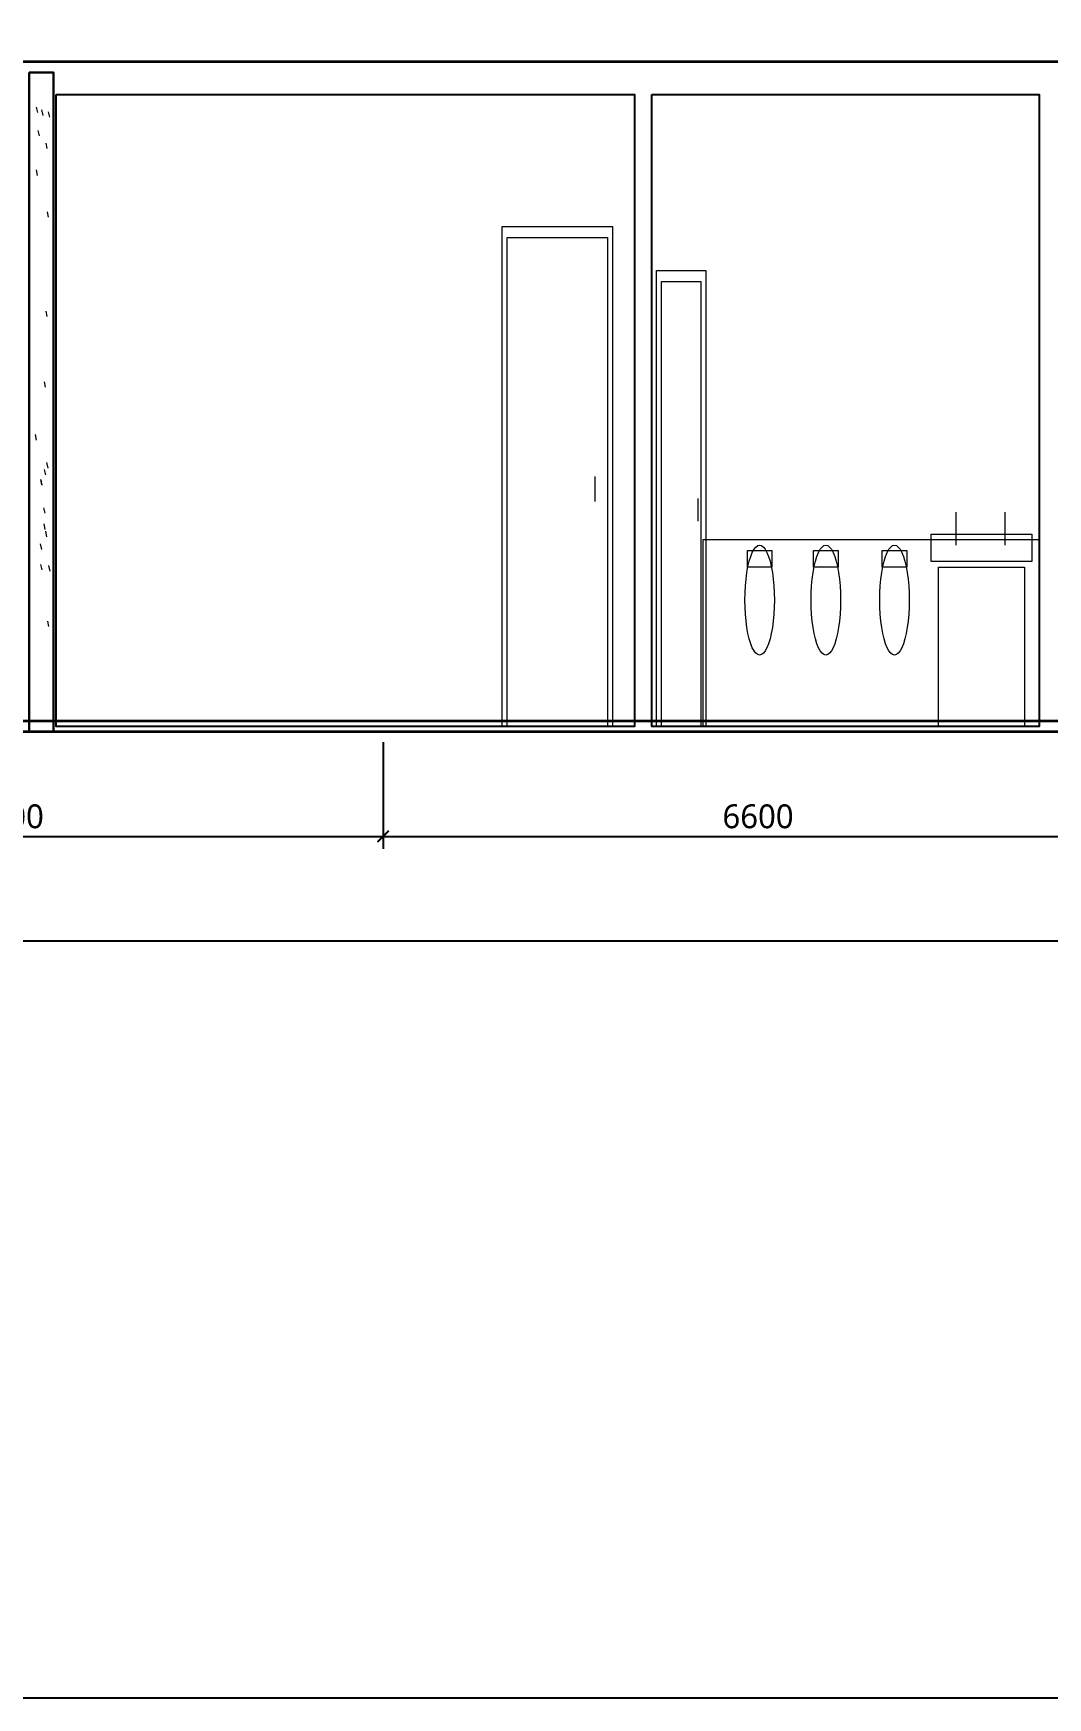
# Model space of a CAD drawing. Header units: millimetres. Extents: x -1800 to 33200, y -8500 to 38400.
# Drawn here: x 16720 to 25650, y -8500 to 6149 of the extents above; entities that cross this region are included whole.
import ezdxf

# ---------------------------------------------------------------- set-up
doc = ezdxf.new("R2010")
doc.units = ezdxf.units.MM
for name, color, linetype, lineweight in [('E-COLUMN', 7, 'Continuous', 30), ('E-DIM', 7, 'Continuous', 13), ('E-DOOR', 3, 'Continuous', 18), ('E-EQUIPMENT', 4, 'Continuous', 13), ('E-HATCH', 8, 'Continuous', 9), ('E-OUTLINE', 7, 'Continuous', 35), ('E-SHEET', 7, 'Continuous', 25), ('E-WALL', 7, 'Continuous', 25)]:
    doc.layers.add(name, color=color, linetype=linetype, lineweight=lineweight)
doc.styles.add('CJK', font='NotoSansCJK-Regular.ttc')
doc.styles.add('OpenSansCondensed-Light', font='OpenSansCondensed-Light.ttf')
doc.dimstyles.new('EZDXF', dxfattribs={"dimtxt": 0.25, "dimasz": 0.175, "dimexe": 0.375, "dimexo": 0.125, "dimgap": 0.1, "dimtad": 1, "dimlfac": 100, "dimzin": 12, "dimdsep": 46, "dimtxsty": 'OpenSansCondensed-Light', "dimblk": 'ARCHTICK', "dimcen": 2.5, "dimazin": 3, "dimtfac": 0.5, "dimtmove": 2, "dimatfit": 3})

# ---------------------------------------------------------------- blocks, each defined once
blk = doc.blocks.new('_ARCHTICK')
at = {"color": 0, "linetype": 'BYBLOCK', "const_width": 0.15}
blk.add_lwpolyline([(-0.5, -0.5), (0.5, 0.5)], dxfattribs=at)

msp = doc.modelspace()

# ---------------------------------------------------------------- linework, layer by layer
at = {"layer": 'E-COLUMN'}
msp.add_lwpolyline([(16682.7, 5803.3), (16898.5, 5803.3), (16898.5, 0), (16682.7, 0)], close=True, dxfattribs=at)
at = {"layer": 'E-DOOR'}
for p, q in [((21663.8, 2248.8), (21663.8, 2028.7)), ((22570.2, 2055.3), (22570.2, 1854.6))]:
    msp.add_line(p, q, dxfattribs=at)
for points in [[(20848, 4449.2), (21819.2, 4449.2), (21819.2, 48.4), (20848, 48.4)], [(20891.2, 4352.5), (21776, 4352.5), (21776, 48.4), (20891.2, 48.4)], [(22207.6, 4062.3), (22639.3, 4062.3), (22639.3, 48.4), (22207.6, 48.4)], [(22250.8, 3965.6), (22596.1, 3965.6), (22596.1, 48.4), (22250.8, 48.4)]]:
    msp.add_lwpolyline(points, close=True, dxfattribs=at)
at = {"layer": 'E-EQUIPMENT'}
for p, q in [((24840.6, 1934.4), (24840.6, 1644.3)), ((25272.3, 1934.4), (25272.3, 1644.3))]:
    msp.add_line(p, q, dxfattribs=at)
for points in [[(22617.7, 1692.6), (25574.4, 1692.6), (25574.4, 48.4), (22617.7, 48.4)], [(23243.6, 1160.7), (23242.5, 1097.5), (23239.2, 1035.5), (23233.7, 975.6), (23226.2, 918.9), (23216.8, 866.3), (23205.6, 818.7), (23192.9, 777), (23178.8, 741.8), (23163.6, 713.9), (23147.6, 693.5), (23131, 681.2), (23114.1, 677), (23097.2, 681.2), (23080.6, 693.5), (23064.5, 713.9), (23049.3, 741.8), (23035.2, 777), (23022.5, 818.7), (23011.3, 866.3), (23001.9, 918.9), (22994.4, 975.6), (22989, 1035.5), (22985.7, 1097.5), (22984.6, 1160.7), (22985.7, 1223.8), (22989, 1285.8), (22994.4, 1345.7), (23001.9, 1402.5), (23011.3, 1455.1), (23022.5, 1502.6), (23035.2, 1544.3), (23049.3, 1579.5), (23064.5, 1607.4), (23080.6, 1627.8), (23097.2, 1640.1), (23114.1, 1644.3), (23131, 1640.1), (23147.6, 1627.8), (23163.6, 1607.4), (23178.8, 1579.5), (23192.9, 1544.3), (23205.6, 1502.6), (23216.8, 1455.1), (23226.2, 1402.5), (23233.7, 1345.7), (23239.2, 1285.8), (23242.5, 1223.8), (23243.6, 1160.7)], [(23826.3, 1160.7), (23825.2, 1097.5), (23821.9, 1035.5), (23816.4, 975.6), (23808.9, 918.9), (23799.5, 866.3), (23788.3, 818.7), (23775.6, 777), (23761.5, 741.8), (23746.3, 713.9), (23730.3, 693.5), (23713.7, 681.2), (23696.8, 677), (23679.9, 681.2), (23663.3, 693.5), (23647.2, 713.9), (23632, 741.8), (23618, 777), (23605.2, 818.7), (23594.1, 866.3), (23584.6, 918.9), (23577.1, 975.6), (23571.7, 1035.5), (23568.4, 1097.5), (23567.3, 1160.7), (23568.4, 1223.8), (23571.7, 1285.8), (23577.1, 1345.7), (23584.6, 1402.5), (23594.1, 1455.1), (23605.2, 1502.6), (23618, 1544.3), (23632, 1579.5), (23647.2, 1607.4), (23663.3, 1627.8), (23679.9, 1640.1), (23696.8, 1644.3), (23713.7, 1640.1), (23730.3, 1627.8), (23746.3, 1607.4), (23761.5, 1579.5), (23775.6, 1544.3), (23788.3, 1502.6), (23799.5, 1455.1), (23808.9, 1402.5), (23816.4, 1345.7), (23821.9, 1285.8), (23825.2, 1223.8), (23826.3, 1160.7)], [(24430.6, 1160.7), (24429.5, 1097.5), (24426.2, 1035.5), (24420.7, 975.6), (24413.2, 918.9), (24403.8, 866.3), (24392.6, 818.7), (24379.9, 777), (24365.8, 741.8), (24350.6, 713.9), (24334.6, 693.5), (24318, 681.2), (24301.1, 677), (24284.2, 681.2), (24267.6, 693.5), (24251.5, 713.9), (24236.3, 741.8), (24222.2, 777), (24209.5, 818.7), (24198.3, 866.3), (24188.9, 918.9), (24181.4, 975.6), (24176, 1035.5), (24172.7, 1097.5), (24171.6, 1160.7), (24172.7, 1223.8), (24176, 1285.8), (24181.4, 1345.7), (24188.9, 1402.5), (24198.3, 1455.1), (24209.5, 1502.6), (24222.2, 1544.3), (24236.3, 1579.5), (24251.5, 1607.4), (24267.6, 1627.8), (24284.2, 1640.1), (24301.1, 1644.3), (24318, 1640.1), (24334.6, 1627.8), (24350.6, 1607.4), (24365.8, 1579.5), (24379.9, 1544.3), (24392.6, 1502.6), (24403.8, 1455.1), (24413.2, 1402.5), (24420.7, 1345.7), (24426.2, 1285.8), (24429.5, 1223.8), (24430.6, 1160.7)], [(24624.8, 1741), (25509.7, 1741), (25509.7, 1499.2), (24624.8, 1499.2)], [(23006.2, 1595.9), (23222, 1595.9), (23222, 1450.8), (23006.2, 1450.8)], [(23588.9, 1595.9), (23804.7, 1595.9), (23804.7, 1450.8), (23588.9, 1450.8)], [(24193.2, 1595.9), (24409, 1595.9), (24409, 1450.8), (24193.2, 1450.8)], [(24689.5, 1450.8), (25444.9, 1450.8), (25444.9, 48.4), (24689.5, 48.4)]]:
    msp.add_lwpolyline(points, close=True, dxfattribs=at)
at = {"layer": 'E-HATCH'}
for p, q in [((16746, 5499), (16756.7, 5450.7)), ((16793, 5474.4), (16803.8, 5426)), ((16852, 5458.9), (16862.8, 5410.6)), ((16761.2, 5294.7), (16772, 5246.3)), ((16829.4, 5183), (16840.2, 5134.6)), ((16744.5, 4946.3), (16755.3, 4898)), ((16841, 4578.3), (16851.8, 4530)), ((16829.3, 3704.9), (16840.1, 3656.5)), ((16815.2, 3082.2), (16826, 3033.8)), ((16735.9, 2617.2), (16746.7, 2568.8)), ((16836.1, 2370.7), (16846.9, 2322.4)), ((16782.7, 2222.2), (16793.5, 2173.8)), ((16785.5, 2220.1), (16796.2, 2171.7)), ((16816, 2310.2), (16826.8, 2261.9)), ((16811.1, 1972.7), (16821.9, 1924.3)), ((16812, 1831.7), (16822.8, 1783.3)), ((16826.9, 1766.1), (16837.7, 1717.8)), ((16780.3, 1654.8), (16791, 1606.5)), ((16784.2, 1474.7), (16795, 1426.4)), ((16855.1, 1463.9), (16865.9, 1415.6)), ((16844.6, 976.5), (16855.4, 928.1))]:
    msp.add_line(p, q, dxfattribs=at)
at = {"layer": 'E-OUTLINE'}
msp.add_line((0, 96.7), (32200, 96.7), dxfattribs=at)
msp.add_lwpolyline([(0, 5900), (32200, 5900), (32200, 0), (0, 0)], close=True, dxfattribs=at)
at = {"layer": 'E-SHEET'}
msp.add_lwpolyline([(-1800, -8500), (33200, -8500), (33200, 38400), (-1800, 38400)], close=True, dxfattribs=at)
at = {"layer": 'E-WALL'}
for points in [[(16920.1, 5609.8), (22013.4, 5609.8), (22013.4, 48.4), (16920.1, 48.4)], [(22164.5, 5609.8), (25574.4, 5609.8), (25574.4, 48.4), (22164.5, 48.4)]]:
    msp.add_lwpolyline(points, close=True, dxfattribs=at)

# ---------------------------------------------------------------- dimensions: what is measured, and where the dimension line sits
at = {"layer": 'E-DIM'}
for base, p1, p2 in [((0, -1837.7), (0, 0), (32200, 0)), ((13200, -918.9), (13200, 0), (19800, 0)), ((19800, -918.9), (19800, 0), (26400, 0))]:
    msp.add_linear_dim(base=base, p1=p1, p2=p2, dimstyle='EZDXF', override={"dimtxt": 210, "dimasz": 100, "dimexe": 110, "dimexo": 90, "dimgap": 70, "dimtad": 1, "dimdec": 0, "dimlfac": 1, "dimtxsty": 'CJK'}, dxfattribs=at).render()

doc.saveas('drawing.dxf')
